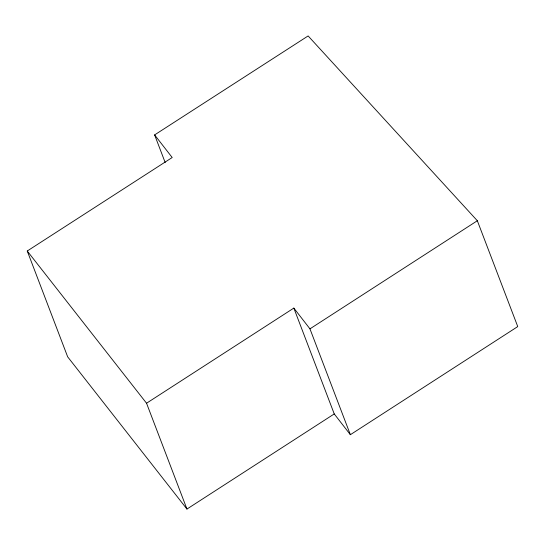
<?xml version="1.0" encoding="UTF-8"?>
<svg xmlns="http://www.w3.org/2000/svg" width="545" height="545" viewBox="0 0 545 545"><rect width="100%" height="100%" fill="white"/><g stroke="black" fill="none" stroke-linecap="round" stroke-linejoin="round"><path stroke-width="0.82" d="M186.955 509.064L67.669 356.846L27.25 251.007L172.193 157.519L154.623 134.908L308.129 35.936L477.331 220.739L517.75 326.584L350.367 434.699L334.248 413.934L293.83 308.089L146.544 403.225L186.955 509.064L334.248 413.934M350.367 434.699L309.955 328.853L477.331 220.739M27.25 251.007L146.544 403.225M293.83 308.089L309.955 328.853M154.623 134.908L165.183 162.553"/></g></svg>
